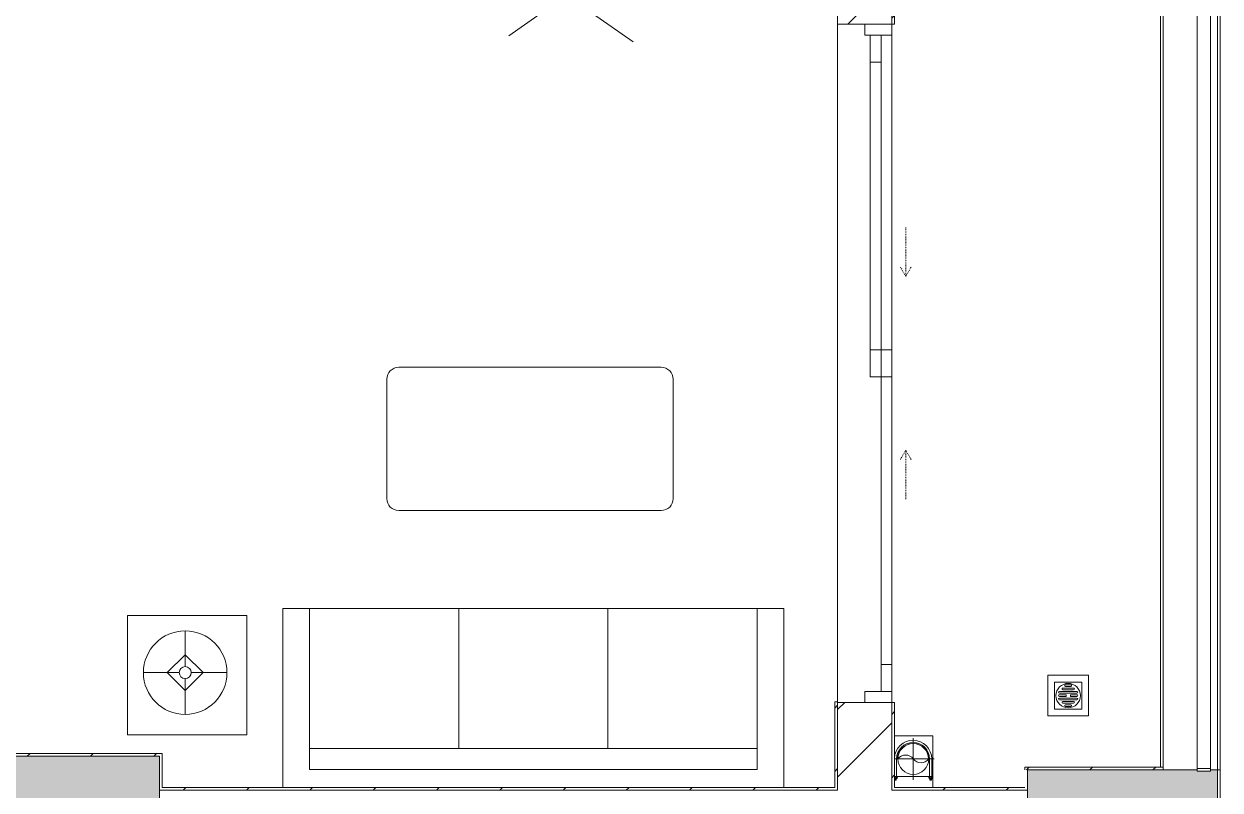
# Model space of a CAD drawing. Header units: millimetres. Extents: x 5356 to 209803, y -16346 to 109894.
# Drawn here: x 122853 to 127263, y 61837 to 64661 of the extents above; entities that cross this region are included whole.
import ezdxf

# ---------------------------------------------------------------- set-up
doc = ezdxf.new("R2010")
doc.units = ezdxf.units.MM
for name, pattern in [('Dash', [6, 3, -3]), ('Grid Line', [22.225, 12.7, -3.175, 3.175, -3.175]), ('IMPORT-CENTER _3_', [10.16, 6.35, -1.27, 1.27, -1.27])]:
    doc.linetypes.add(name, pattern=pattern)
for name, color, linetype, lineweight in [('0-1', 7, 'Continuous', 5), ('A-DOOR', 31, 'Continuous', 9), ('A-DOOR-FRAM', 31, 'Continuous', 9), ('A-DOOR-HDLN', 31, 'Dash', 9), ('A-FLOR-1', 9, 'Continuous', 9), ('A-FLOR-HRAL', 11, 'Continuous', 9), ('A-WALL', 113, 'Continuous', 9), ('A-WALL-3', 113, 'Continuous', 18), ('A-WALL-PATT-2', 9, 'Continuous', 9), ('A-WALL-PATT-3', 111, 'Continuous', 9), ('G-IMPT', 8, 'Continuous', 9), ('G-IMPT-2', 8, 'IMPORT-CENTER _3_', 9), ('I-FURN', 30, 'Continuous', 9), ('I-FURN-1', 9, 'Continuous', 9), ('I-WALL-1', 253, 'Continuous', 18), ('I-WALL-2', 9, 'Continuous', 9), ('M-EQPM', 50, 'Continuous', 9), ('S-COLS-1', 254, 'Continuous', 5), ('S-COLS-2', 253, 'Continuous', 18), ('S-COLS-3', 9, 'Continuous', 9), ('S-GRID-1', 1, 'Grid Line', 9)]:
    doc.layers.add(name, color=color, linetype=linetype, lineweight=lineweight)
pattern_1 = [(45, (0, 0), (-116.67262, 116.67262), [])]

# ---------------------------------------------------------------- blocks, each defined once
blk = doc.blocks.new('M_Concrete-Rectangular-Column2 - 450x1300-812578-TKCS_MB ĐỊNH VỊ MỐC TỌA ĐỘ CÔNG TRÌNH')
at = {"layer": 'S-COLS-3'}
blk.add_hatch(color=256, dxfattribs=at).paths.add_polyline_path([(-650, 225), (-650, -225), (650, -225), (650, 225), (164.4, 225)])
at = {"layer": 'S-COLS-2'}
for p, q in [((-650, 225), (650, 225)), ((-650, -225), (-650, 225)), ((650, 225), (650, -225)), ((650, -225), (-650, -225))]:
    blk.add_line(p, q, dxfattribs=at)
blk = doc.blocks.new('NCV_TKTC_KET CAU_rvt-1-TKCS_MB ĐỊNH VỊ MỐC TỌA ĐỘ CÔNG TRÌNH')
at = {"layer": 'S-COLS-1'}
blk.add_hatch(color=256, dxfattribs=at).paths.add_polyline_path([(127227.6, 61561.9), (127252.6, 61561.9), (127252.6, 61911.9), (127227.6, 61911.9), (127227.6, 61906.9), (127177.6, 61906.9), (127177.6, 61911.9), (126552.6, 61911.9), (126552.6, 61561.9), (127177.6, 61561.9)])
at = {"layer": 'S-COLS-2'}
for p, q in [((127177.6, 61911.9), (126552.6, 61911.9)), ((126552.6, 61911.9), (126552.6, 61561.9)), ((127252.6, 61911.9), (127227.6, 61911.9)), ((127252.6, 61561.9), (127252.6, 61911.9))]:
    blk.add_line(p, q, dxfattribs=at)
at = {"layer": 'S-COLS-3'}
blk.add_blockref('M_Concrete-Rectangular-Column2 - 450x1300-812578-TKCS_MB ĐỊNH VỊ MỐC TỌA ĐỘ CÔNG TRÌNH', (122702.6, 61736.9), dxfattribs=at)
blk = doc.blocks.new('LOBBY_SOFA_1 - LOBBY_SOFA_1-851489-TKCS_MB ĐỊNH VỊ MỐC TỌA ĐỘ CÔNG TRÌNH')
at = {"layer": 'I-FURN'}
for p, q in [((-2128.3, 1548.5), (-1160.3, 1548.5)), ((-2172.3, 1064.5), (-2172.3, 1504.5)), ((-1116.3, 1504.5), (-1116.3, 1064.5)), ((-1160.3, 1020.5), (-2128.3, 1020.5)), ((-2688.2, 633.5), (-3128.2, 633.5)), ((-3128.2, 633.5), (-3128.2, 193.5)), ((-2688.2, 193.5), (-2688.2, 633.5)), ((-2556, 660), (-708, 660)), ((-2556, 0), (-2556, 660)), ((-2457, 66), (-2457, 660)), ((-1907, 143), (-1907, 660)), ((-1357, 143), (-1357, 660)), ((-807, 660), (-807, 66)), ((-708, 660), (-708, 0)), ((-2915.4, 445), (-2915.4, 577)), ((-2981.4, 423), (-2915.4, 489)), ((-2915.4, 489), (-2849.4, 423)), ((-2937.4, 423), (-3069.4, 423)), ((-2915.4, 357), (-2981.4, 423)), ((-2849.4, 423), (-2915.4, 357)), ((-2915.4, 269), (-2915.4, 401)), ((-2893.4, 423), (-2761.4, 423)), ((-3128.2, 193.5), (-2688.2, 193.5)), ((-807, 143), (-2457, 143)), ((-807, 66), (-2457, 66))]:
    blk.add_line(p, q, dxfattribs=at)
for radius in [154, 22]:
    blk.add_circle((-2915.4, 423), radius, dxfattribs=at)
for centre, start, end in [((-2128.3, 1504.5), 90, 180), ((-1160.3, 1504.5), 0, 90), ((-2128.3, 1064.5), 180, 270), ((-1160.3, 1064.5), 270, 0)]:
    blk.add_arc(centre, 44, start, end, dxfattribs=at)
at = {"layer": 'I-FURN-1'}
for p, q in [((-2128.3, 1548.5), (-1160.3, 1548.5)), ((-2172.3, 1064.5), (-2172.3, 1504.5)), ((-1116.3, 1504.5), (-1116.3, 1064.5)), ((-1160.3, 1020.5), (-2128.3, 1020.5)), ((-3128.2, 633.5), (-2688.2, 633.5)), ((-3128.2, 193.5), (-3128.2, 633.5)), ((-2688.2, 633.5), (-2688.2, 193.5)), ((-2556, 660), (-708, 660)), ((-2556, 0), (-2556, 660)), ((-708, 660), (-708, 0)), ((-2688.2, 193.5), (-3128.2, 193.5))]:
    blk.add_line(p, q, dxfattribs=at)
for centre, start, end in [((-2128.3, 1504.5), 90, 180), ((-1160.3, 1504.5), 0, 90), ((-2128.3, 1064.5), 180, 270), ((-1160.3, 1064.5), 270, 0)]:
    blk.add_arc(centre, 44, start, end, dxfattribs=at)
blk = doc.blocks.new('KE TIVI-2 - KE TIVI-2-850637-TKCS_MB ĐỊNH VỊ MỐC TỌA ĐỘ CÔNG TRÌNH')
at = {"layer": 'I-FURN-1'}
for p, q in [((0, 60), (-245.7, 232.1)), ((213, 209.1), (0, 60)), ((-595.6, 60), (595.6, 60)), ((-595.6, 0), (-595.6, 60)), ((595.6, 60), (595.6, 0))]:
    blk.add_line(p, q, dxfattribs=at)
blk = doc.blocks.new('NCV_TKTC_TANG 1_rvt-1-TKCS_MB ĐỊNH VỊ MỐC TỌA ĐỘ CÔNG TRÌNH')
at = {"layer": 'A-WALL-PATT-2'}
h = blk.add_hatch(dxfattribs=at)
h.set_pattern_fill('FP_3', color=256, style=0, pattern_type=2)
h.set_pattern_definition(pattern_1)
h.paths.add_polyline_path([(125852.6, 61846.9), (125852.6, 62162.4), (125842.6, 62162.4), (125842.6, 61846.9)])
h.paths.add_polyline_path([(125852.6, 64662.4), (125852.6, 64826.9), (125842.6, 64826.9), (125842.6, 64662.4)])
h = blk.add_hatch(dxfattribs=at)
h.set_pattern_fill('FP_3', color=256, style=0, pattern_type=2)
h.set_pattern_definition(pattern_1)
h.paths.add_polyline_path([(126062.6, 61836.9), (126062.6, 62160.3), (126052.6, 62160.3), (126052.6, 61836.9)])
h.paths.add_polyline_path([(126062.6, 64660.3), (126062.6, 64826.9), (126052.6, 64826.9), (126052.6, 64660.3)])
h = blk.add_hatch(dxfattribs=at)
h.set_pattern_fill('FP_3', color=256, style=0, pattern_type=2)
h.set_pattern_definition(pattern_1)
h.paths.add_polyline_path([(122042.6, 61961.9), (123352.6, 61961.9), (123352.6, 61971.9), (122042.6, 61971.9)])
h = blk.add_hatch(dxfattribs=at)
h.set_pattern_fill('FP_3', color=256, style=0, pattern_type=2)
h.set_pattern_definition(pattern_1)
h.paths.add_polyline_path([(126542.6, 61911.9), (127052.6, 61911.9), (127052.6, 61921.9), (126542.6, 61921.9)])
h = blk.add_hatch(dxfattribs=at)
h.set_pattern_fill('FP_3', color=256, style=0, pattern_type=2)
h.set_pattern_definition(pattern_1)
h.paths.add_polyline_path([(125189.3, 61836.9), (125852.6, 61836.9), (125852.6, 61846.9), (123352.6, 61846.9), (123352.6, 61836.9), (123978.9, 61836.9)])
h = blk.add_hatch(dxfattribs=at)
h.set_pattern_fill('FP_3', color=256, style=0, pattern_type=2)
h.set_pattern_definition(pattern_1)
h.paths.add_polyline_path([(126552.6, 61836.9), (126552.6, 61846.9), (126062.6, 61846.9), (126062.6, 61836.9), (126399.8, 61836.9)])
at = {"layer": 'A-FLOR-1'}
for p, q in [((125852.6, 62162.4), (125852.6, 64660.3)), ((125852.6, 64660.3), (125852.6, 62162.4)), ((126052.6, 63460.3), (126052.6, 64620.3))]:
    blk.add_line(p, q, dxfattribs=at)
at = {"layer": 'I-WALL-1'}
for p, q in [((126052.6, 64826.9), (126052.6, 64660.3)), ((126062.6, 64660.3), (126062.6, 64826.9)), ((126052.6, 64660.3), (126062.6, 64660.3)), ((125842.6, 62162.4), (125842.6, 61846.9)), ((125852.6, 62162.4), (125842.6, 62162.4)), ((125852.6, 61846.9), (125852.6, 62162.4)), ((126052.6, 62160.3), (126052.6, 61836.9)), ((126062.6, 62160.3), (126052.6, 62160.3)), ((126062.6, 61846.9), (126062.6, 62160.3)), ((123352.6, 61971.9), (122042.6, 61971.9)), ((123362.6, 61971.9), (123352.6, 61971.9)), ((123362.6, 61846.9), (123362.6, 61971.9)), ((127052.6, 61921.9), (126542.6, 61921.9)), ((126542.6, 61921.9), (126542.6, 61911.9)), ((127052.6, 61911.9), (127052.6, 61921.9)), ((126552.6, 61911.9), (127052.6, 61911.9)), ((123352.6, 61836.9), (125852.6, 61836.9)), ((125842.6, 61846.9), (123362.6, 61846.9)), ((125852.6, 61836.9), (125852.6, 61846.9)), ((126052.6, 61836.9), (126062.6, 61836.9)), ((126542.6, 61846.9), (126062.6, 61846.9)), ((126062.6, 61836.9), (126552.6, 61836.9)), ((126552.6, 61836.9), (126552.6, 61846.9))]:
    blk.add_line(p, q, dxfattribs=at)
at = {"layer": 'I-WALL-2'}
blk.add_line((127042.6, 61921.9), (127042.6, 64826.9), dxfattribs=at)
at = {"layer": 'I-FURN-1', "rotation": 180}
blk.add_blockref('KE TIVI-2 - KE TIVI-2-850637-TKCS_MB ĐỊNH VỊ MỐC TỌA ĐỘ CÔNG TRÌNH', (124852.9, 64826.9), dxfattribs=at)
at = {"layer": 'I-FURN-1'}
blk.add_blockref('LOBBY_SOFA_1 - LOBBY_SOFA_1-851489-TKCS_MB ĐỊNH VỊ MỐC TỌA ĐỘ CÔNG TRÌNH', (126362.6, 61846.9), dxfattribs=at)
blk = doc.blocks.new('TKTC_XREF_251221_MB TANG 1 - TKTC_XREF_260130_MB TANG 1_dwg_THU NUOC - THU NUOC-444531-TKCS_MB TẦNG 1-4202124-TKCS_MB ĐỊNH VỊ MỐC TỌA ĐỘ CÔNG TRÌNH')
at = {"layer": 'M-EQPM'}
for p, q in [((-23.3, 10.8), (40.9, 10.8)), ((40.9, 4.8), (-23.3, 4.8)), ((-11, 23.3), (28.5, 23.3)), ((28.5, 17.3), (-11, 17.3)), ((-1.1, 35.6), (18.5, 35.6)), ((18.5, 29.6), (-1.1, 29.6)), ((-23.3, -13.6), (40.9, -13.6)), ((40.9, -19.6), (-23.3, -19.6)), ((-11, -26.1), (28.5, -26.1)), ((28.5, -32.1), (-11, -32.1)), ((-1.1, -38.5), (18.5, -38.5)), ((18.5, -44.5), (-1.1, -44.5))]:
    blk.add_line(p, q, dxfattribs=at)
at = {"layer": 'M-EQPM', "flags": 128}
for points in [[(83.7, -79.4), (83.7, 70.6), (-66.3, 70.6), (-66.3, -79.4)], [(58.7, -54.4), (58.7, 45.6), (-41.3, 45.6), (-41.3, -54.4)]]:
    blk.add_lwpolyline(points, close=True, dxfattribs=at)
for points in [[(-23.3, -1.2), (0.7, -1.2), (0.7, -7.2), (-23.3, -7.2)], [(40.9, -7.2), (16.7, -7.2), (16.7, -1.2), (40.9, -1.2)]]:
    blk.add_lwpolyline(points, dxfattribs=at)
at = {"layer": 'M-EQPM'}
for centre, radius, start, end in [((8.7, -4.4), 45, 360, 180), ((8.7, -4.4), 45, 360, 180), ((-23.3, 7.8), 3, 90, 270), ((-11, 20.3), 3, 90, 270), ((-1.1, 32.6), 3, 90, 270), ((18.5, 32.6), 3, 270, 90), ((28.5, 20.3), 3, 270, 90), ((40.9, 7.8), 3, 270, 90), ((8.7, -4.4), 45, 180, 360), ((8.7, -4.4), 45, 180, 360), ((-23.3, -4.2), 3, 90, 270), ((-23.3, -16.6), 3, 90, 270), ((-11, -29.1), 3, 90, 270), ((-1.1, -41.5), 3, 90, 270), ((18.5, -41.5), 3, 270, 90), ((28.5, -29.1), 3, 270, 90), ((40.9, -4.2), 3, 270, 90), ((40.9, -16.6), 3, 270, 90)]:
    blk.add_arc(centre, radius, start, end, dxfattribs=at)
blk = doc.blocks.new('TKTC_XREF_251221_MB TANG 1 - TKTC_XREF_260130_MB TANG 1_dwg_CUM U_DN100-V222-TKCS_MB ĐỊNH VỊ MỐC TỌA ĐỘ CÔNG TRÌNH')
at = {"layer": 'G-IMPT'}
blk.add_hatch(color=256, dxfattribs=at).paths.add_polyline_path([(0, 61), (15.8, 58.9), (30.5, 52.8), (43.1, 43.1), (52.8, 30.5), (58.9, 15.8), (61, 0), (58.9, -15.8), (52.8, -30.5), (43.1, -43.1), (30.5, -52.8), (15.8, -58.9), (0, -61), (0, -57), (14.8, -55.1), (28.5, -49.4), (40.3, -40.3), (49.4, -28.5), (55.1, -14.8), (57, 0), (55.1, 14.8), (49.4, 28.5), (40.3, 40.3), (28.5, 49.4), (14.8, 55.1), (0, 57)])
for p, q in [((-79.1, 66.6), (-79.1, 63.4)), ((-76.6, 66.6), (-76.6, 63.4)), ((-74.6, 66.6), (-74.6, 63.4)), ((-72.7, 69.3), (-72.7, 60.7)), ((-66.9, 67.9), (-71.7, 67.9)), ((-66.9, 62.1), (-71.7, 62.1)), ((-65, 69), (0, 69)), ((-79.1, -63.4), (-79.1, -66.6)), ((-76.6, -63.4), (-76.6, -66.6)), ((-74.6, -63.4), (-74.6, -66.6)), ((-72.7, -60.7), (-72.7, -68.2)), ((-66.9, -62.1), (-71.7, -62.1)), ((-66.9, -67.9), (-71.7, -67.9))]:
    blk.add_line(p, q, dxfattribs=at)
at = {"layer": 'G-IMPT', "flags": 128}
for points in [[(-72.7, 67.6), (-78.1, 67.6), (-78.1, 62.4), (-72.7, 62.4)], [(-71.7, 59.2), (-66.9, 59.2), (-66.9, 70.8), (-71.7, 70.8)], [(-66.9, 70.8), (-66.9, 72.7), (-65, 72.7), (-65, 57.3), (-66.9, 57.3), (-66.9, 59.2)], [(-65, 61), (0, 61), (0, 57)], [(-72.7, -62.4), (-78.1, -62.4), (-78.1, -67.6), (-72.7, -67.6)], [(-66.9, -68.2), (-66.9, -59.2), (-71.7, -59.2)], [(-66.9, -59.2), (-66.9, -57.3), (-65, -57.3), (-65, -68.2)], [(-65, -61), (0, -61), (0, -57)]]:
    blk.add_lwpolyline(points, dxfattribs=at)
at = {"layer": 'G-IMPT'}
for centre, radius, start, end in [((-78.1, 66.6), 0.96, 90, 180), ((-78.1, 63.4), 0.96, 180, 270), ((-71.1, 69.3), 1.56, 112.6199, 247.3801), ((-67.9, 65), 4.8, 143.1301, 216.8699), ((-71.1, 60.7), 1.56, 112.6199, 247.3801), ((0, 0), 69, 272.1501, 90), ((0, 0), 61, 270, 90), ((0, 0), 57, 270, 90), ((-78.1, -63.4), 0.96, 90, 180), ((-78.1, -66.6), 0.96, 180, 270), ((-71.1, -60.7), 1.56, 112.6199, 247.3801), ((-67.9, -65), 4.8, 143.1301, 216.8699)]:
    blk.add_arc(centre, radius, start, end, dxfattribs=at)
blk = doc.blocks.new('TKTC_XREF_251221_MB TANG 1 - TKTC_XREF_260130_MB TANG 1_dwg_$cc-V223-TKCS_MB ĐỊNH VỊ MỐC TỌA ĐỘ CÔNG TRÌNH')
at = {"layer": 'G-IMPT'}
blk.add_circle((0, 0), 0.5, dxfattribs=at)
for centre, radius, start, end in [((0, 0), 0.5, 90, 270), ((0.188, 0.25), 0.313, 126.8699, 233.1301), ((-0.188, -0.25), 0.313, 306.8699, 53.1301)]:
    blk.add_arc(centre, radius, start, end, dxfattribs=at)
at = {"layer": 'G-IMPT-2'}
for p, q in [((0, -0.673), (0, 0.606)), ((-0.673, 0), (0.673, 0))]:
    blk.add_line(p, q, dxfattribs=at)
blk = doc.blocks.new('TKTC_XREF_251221_MB TANG 1 - TKTC_XREF_260130_MB TANG 1_dwg-4202109-TKCS_MB ĐỊNH VỊ MỐC TỌA ĐỘ CÔNG TRÌNH')
at = {"layer": 'G-IMPT'}
blk.add_line((-77089.1, -339459.7), (-76948.6, -339459.7), dxfattribs=at)
at = {"layer": 'G-IMPT', "flags": 128}
for points in [[(-76948.6, -339459.7), (-76948.6, -339310), (-77089.1, -339310)], [(-77089.1, -339459.8), (-76948.4, -339459.8), (-76948.7, -339499.7)]]:
    blk.add_lwpolyline(points, dxfattribs=at)
at = {"extrusion": (0, 0, -1), "zscale": -1}
blk.add_blockref('TKTC_XREF_251221_MB TANG 1 - TKTC_XREF_260130_MB TANG 1_dwg_THU NUOC - THU NUOC-444531-TKCS_MB TẦNG 1-4202124-TKCS_MB ĐỊNH VỊ MỐC TỌA ĐỘ CÔNG TRÌNH', (76440.4, -339157), dxfattribs=at)
at = {"extrusion": (0, 0, -1)}
for name, p, xscale, yscale, zscale, rotation in [('TKTC_XREF_251221_MB TANG 1 - TKTC_XREF_260130_MB TANG 1_dwg_CUM U_DN100-V222-TKCS_MB ĐỊNH VỊ MỐC TỌA ĐỘ CÔNG TRÌNH', (77021.1, -339394.8), 0.9975000000000006, 0.9975000000000006, -0.9975000000000006, 90.00099133829468), ('TKTC_XREF_251221_MB TANG 1 - TKTC_XREF_260130_MB TANG 1_dwg_$cc-V223-TKCS_MB ĐỊNH VỊ MỐC TỌA ĐỘ CÔNG TRÌNH', (77020.2, -339394.8), 113.7150000000073, 113.7150000000073, -113.7150000000073, 269.9990086637467)]:
    blk.add_blockref(name, p, dxfattribs=dict(at, xscale=xscale, yscale=yscale, zscale=zscale, rotation=rotation))
blk = doc.blocks.new('TKTC_XREF_251221_MB TANG 1 - TKTC_XREF_251221_MB TANG 1-2038492-TKCS_MB ĐỊNH VỊ MỐC TỌA ĐỘ CÔNG TRÌNH')
blk.add_blockref('TKTC_XREF_251221_MB TANG 1 - TKTC_XREF_260130_MB TANG 1_dwg-4202109-TKCS_MB ĐỊNH VỊ MỐC TỌA ĐỘ CÔNG TRÌNH', (169499.1, 384109.7))
blk = doc.blocks.new('Railing - 50 x 10mm-1251311-TKCS_MB ĐỊNH VỊ MỐC TỌA ĐỘ CÔNG TRÌNH')
at = {"layer": 'A-FLOR-HRAL'}
for p, q in [((25, 5), (-25, 5)), ((-25, 5), (-25, -5)), ((25, -5), (25, 5)), ((-25, -5), (25, -5))]:
    blk.add_line(p, q, dxfattribs=at)
blk = doc.blocks.new('Railing - Railing-3224920-TKCS_MB ĐỊNH VỊ MỐC TỌA ĐỘ CÔNG TRÌNH')
at = {"layer": 'A-FLOR-HRAL'}
for p, q in [((127177.6, 64831.3), (127177.6, 61916.9)), ((127227.6, 61916.9), (127227.6, 64831.3))]:
    blk.add_line(p, q, dxfattribs=at)
at = {"extrusion": (0, 0, -1), "zscale": -1}
for p in [(-127202.6, 64836.3), (-127202.6, 61911.9)]:
    blk.add_blockref('Railing - 50 x 10mm-1251311-TKCS_MB ĐỊNH VỊ MỐC TỌA ĐỘ CÔNG TRÌNH', p, dxfattribs=at)
blk = doc.blocks.new('DEG_02-DEG_03 - DEG_02-2500x2400mm-CỬA ĐI 02 CÁNH TRƯỢT-841416-TKCS_MB ĐỊNH VỊ MỐC TỌA ĐỘ CÔNG TRÌNH')
at = {"layer": 'A-DOOR'}
for p, q in [((-50, -60), (-50, -20)), ((-50, -20), (50, -20)), ((50, -20), (50, -60)), ((1110, -20), (50, -20)), ((1110, -60), (1110, -20)), ((1110, -20), (1210, -20)), ((1210, -20), (1210, -60)), ((-1210, -100), (-1210, -60)), ((-1210, -60), (-1110, -60)), ((-1110, -60), (-1110, -100)), ((-50, -60), (-1110, -60)), ((50, -60), (-50, -60)), ((-50, -100), (-50, -60)), ((-50, -60), (50, -60)), ((50, -60), (1110, -60)), ((50, -60), (50, -100)), ((1210, -60), (1110, -60)), ((-1110, -100), (-1210, -100)), ((-1110, -100), (-50, -100)), ((50, -100), (-50, -100))]:
    blk.add_line(p, q, dxfattribs=at)
at = {"layer": 'A-DOOR-FRAM'}
for p, q in [((-1250, 0), (-1210, 0)), ((-1250, -100), (-1250, 0)), ((-1210, 0), (-1210, -100)), ((1210, -100), (1210, 0)), ((1210, 0), (1250, 0)), ((1250, 0), (1250, -100)), ((-1210, -100), (-1250, -100)), ((1250, -100), (1210, -100))]:
    blk.add_line(p, q, dxfattribs=at)
at = {"layer": 'A-DOOR-HDLN'}
for p, q in [((-320.4, -151.1), (-355, -131.1)), ((320.4, -151.1), (355, -131.1)), ((-500.4, -151.1), (-320.4, -151.1)), ((-320.4, -151.1), (-355, -171.1)), ((320.4, -151.1), (355, -171.1)), ((500.4, -151.1), (320.4, -151.1))]:
    blk.add_line(p, q, dxfattribs=at)

msp = doc.modelspace()

# ---------------------------------------------------------------- hatches: boundary and pattern name
at = {"layer": 'A-WALL-PATT-3'}
h = msp.add_hatch(dxfattribs=at)
h.set_pattern_fill('FP_1', color=256, style=0, pattern_type=2)
h.set_pattern_definition([(45, (0, 0), (-124.4508, 124.4508), [])])
h.paths.add_polyline_path([(125852.6, 61836.9), (126052.6, 61836.9), (126052.6, 62160.3), (125852.6, 62160.3), (125852.6, 62061.2)])
h.paths.add_polyline_path([(125952.6, 64660.3), (126052.6, 64660.3), (126052.6, 64836.9), (125852.6, 64836.9), (125852.6, 64660.3)])

# ---------------------------------------------------------------- linework, layer by layer
at = {"layer": 'A-WALL'}
for p, q in [((127252.6, 61911.9), (127252.6, 64835.3)), ((127262.6, 64835.3), (127262.6, 61911.5)), ((127052.6, 61921.9), (127052.6, 64826.9)), ((125852.6, 62162.4), (125852.6, 64660.3)), ((126052.6, 64620.3), (126052.6, 63460.3))]:
    msp.add_line(p, q, dxfattribs=at)
at = {"layer": 'A-WALL-3'}
for p, q in [((125852.6, 64836.9), (125852.6, 64660.3)), ((126052.6, 64660.3), (126052.6, 64836.9)), ((125852.6, 64660.3), (125952.6, 64660.3)), ((125952.6, 62160.3), (125852.6, 62160.3)), ((125852.6, 62160.3), (125852.6, 61836.9)), ((126052.6, 61836.9), (126052.6, 62160.3)), ((127262.6, 61911.5), (127252.6, 61911.5)), ((127252.6, 61911.5), (127252.6, 61561.9)), ((127262.6, 61561.9), (127262.6, 61911.5))]:
    msp.add_line(p, q, dxfattribs=at)
at = {"layer": 'S-GRID-1'}
msp.add_line((127252.6, 20960.6), (127252.6, 80482.7), dxfattribs=at)

# ---------------------------------------------------------------- block references
at = {"layer": '0-1'}
for name in ['NCV_TKTC_KET CAU_rvt-1-TKCS_MB ĐỊNH VỊ MỐC TỌA ĐỘ CÔNG TRÌNH', 'NCV_TKTC_TANG 1_rvt-1-TKCS_MB ĐỊNH VỊ MỐC TỌA ĐỘ CÔNG TRÌNH']:
    msp.add_blockref(name, (0, 0), dxfattribs=at)
at = {"layer": 'A-DOOR', "rotation": 90.00000000000011}
msp.add_blockref('DEG_02-DEG_03 - DEG_02-2500x2400mm-CỬA ĐI 02 CÁNH TRƯỢT-841416-TKCS_MB ĐỊNH VỊ MỐC TỌA ĐỘ CÔNG TRÌNH', (125952.6, 63410.3), dxfattribs=at)
at = {"layer": 'A-FLOR-HRAL'}
msp.add_blockref('Railing - Railing-3224920-TKCS_MB ĐỊNH VỊ MỐC TỌA ĐỘ CÔNG TRÌNH', (0, 0), dxfattribs=at)
at = {"layer": 'M-EQPM'}
msp.add_blockref('TKTC_XREF_251221_MB TANG 1 - TKTC_XREF_251221_MB TANG 1-2038492-TKCS_MB ĐỊNH VỊ MỐC TỌA ĐỘ CÔNG TRÌNH', (33652.6, 17236.9), dxfattribs=at)

doc.saveas('drawing.dxf')
